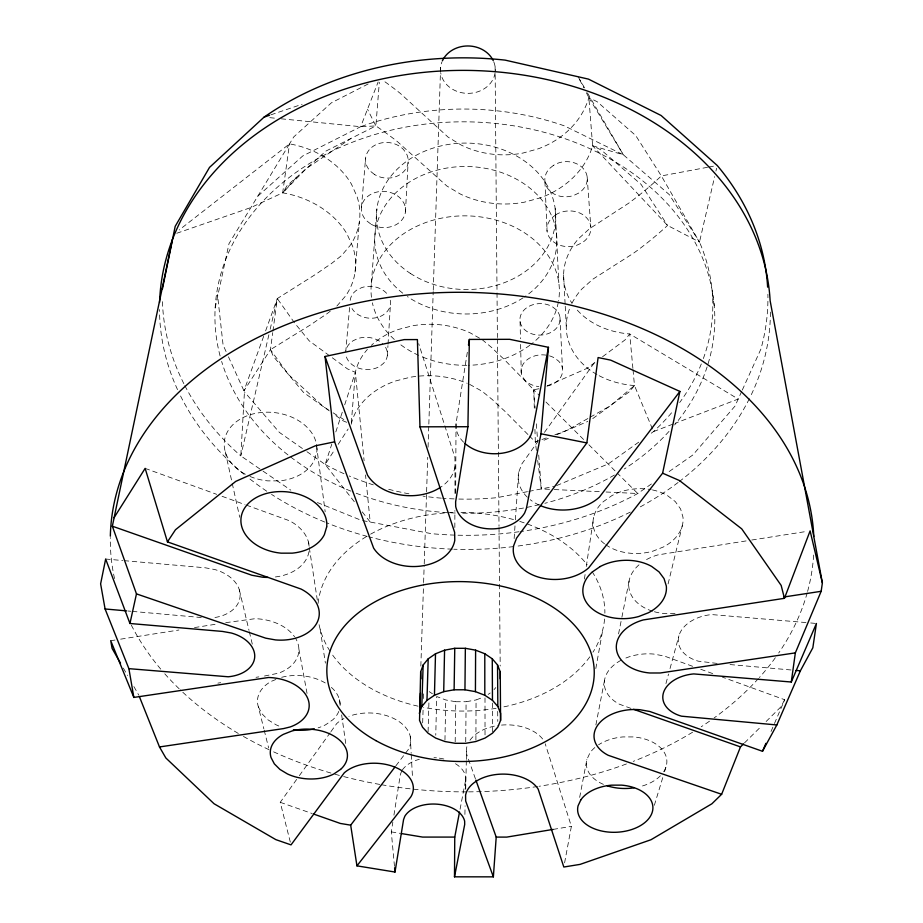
<?xml version="1.0" encoding="UTF-8"?>
<svg xmlns="http://www.w3.org/2000/svg" width="923" height="923" viewBox="0 0 923 923"><rect width="100%" height="100%" fill="white"/><g stroke="black" fill="none" stroke-linecap="round" stroke-linejoin="round"><path stroke-width="0.69" stroke-dasharray="4.62 3.46" d="M454.831 527.529L454.901 510.488M454.981 493.459L454.947 457.589L418.707 343.691M475.899 740.084L476.06 699.946L483.721 696.992M455.662 493.355L456.02 423.622L467.361 352.055M465.723 741.861L466.092 701.722L476.06 699.946M455.177 741.873L455.766 701.734L445.74 699.957L436.694 696.53L435.76 735.216M444.955 740.096L445.74 699.957M464.904 814.444L465.088 805.837M465.457 788.611L465.596 776.324A33.193 21.217 1.2 0 0 453.724 762.698M465.7 789.453L466.323 760.84M466.357 759.41L466.611 747.965A40.393 26.179 -0.3 0 1 467.338 745.253M428.087 731.766L428.941 701.676M422.676 722.882L423.069 709.983M423.426 698.526L423.611 692.792M420.842 666.094L423.553 583.994M423.599 582.551L424.176 565.268M424.222 563.826L426.553 493.251M426.599 491.809L427.741 457.243M428.076 447.159L428.791 425.549M428.837 424.107L433.21 291.587M433.256 290.157L440.629 66.894M405.451 211.909L408.104 162.644M228.454 356.809L244.445 391.894L240.799 455.893L261.878 470.349M387.348 355.609L387.948 345.652M388.029 344.233L390.429 304.405M514.146 538.571L515.011 525.649M515.403 519.903L518.611 472.53L521.807 463.969L537.74 441.748M371.415 283.303L376.884 209.106M351.328 422.838L355.355 372.304A76.978 58.818 1.8 0 1 367.4 349.402M586.324 92.681L588.851 97.573L592.624 145.799A89.785 75.836 -1.3 0 1 540.117 197.903L524.322 202.183A89.785 75.836 -1.3 0 1 460.358 194.038L446.836 185.996L397.363 141.565A349.459 266.124 10.7 0 0 375.88 125.92L379.318 82.309M361.458 207.329L365.6 158.156M349.586 307.463L345.767 351.501A20.894 16.118 4.1 0 1 353.14 340.714L357.755 338.568A20.894 16.118 4.1 0 1 382.664 343.644M355.078 272.054L359.335 221.924M263.666 336.284L243.96 390.844L270.451 349.667L272.723 332.638M272.92 331.219L277.292 298.567L316.981 273.508A313.312 232.723 -1.4 0 1 330.976 263.932L341.66 255.509L350.14 245.483A82.862 67.102 8.9 0 0 357.005 196.449L351.444 184.127A82.862 67.102 8.9 0 0 289.51 143.884L179.235 229.942M368.173 83.97L331.415 102.811L293.768 136.892L289.51 143.884L282.669 192.826L250.929 207.537L173.559 234.373M584.409 579.09L585.447 572.075M586.29 566.468L593.616 517.376M394.467 866.305L391.294 831.888L392.84 822.116M393.936 815.136L400.34 774.639L401.713 770.947M215.151 308.017L229.008 243.626L289.51 143.884M595.808 668.552L602.927 628.967M564.599 862.82L571.383 826.373L545.228 743.788M579.667 797.391L586.866 759.548L589.901 752.972A40.289 25.867 -2.6 0 1 595.462 747.042M460.069 809.24L465.642 780.004M595.889 724.936L604.865 678.567M618.56 633.905L621.617 618.595M621.894 617.21L629.394 579.621M268.881 334.795L240.799 455.893A302.825 238.722 0.7 0 1 184.485 384.949M270.174 329.223L277.292 298.567L294.806 323.246L309.193 340.829L347.579 368.958L355.355 372.304L364.112 460.727M703.349 358.586A247.791 195.041 0.7 0 0 699.484 242.068L714.644 176.628M715.936 171.055L716.583 168.274M668.09 583.913L682.293 525.695M665.945 683.585L668.54 674.021M670.029 668.564L678.936 635.797M654.349 805.271L662.933 777.051M664.56 771.674L666.198 766.298M354.294 501.708L325.15 464.431L331.807 444.113M335.81 431.918L342.468 411.589M344.694 404.816L355.355 372.304M265.616 330.896L277.292 298.567M257.84 196.161L302.698 155.987L360.674 126.705L378.13 81.974M771.04 731.454L773.889 724.855M774.455 723.528L784.7 699.738L722.421 677.136M741.711 391.352L735.031 406.051L692.85 454.981L667.387 472.784M742.288 390.071L760.921 349.032A302.825 238.722 0.7 0 0 767.901 294.241M784.7 699.738L780.789 706.972L765.675 721.948M306.967 451.716L325.15 464.431L334.345 450.251M338.187 444.332L348.156 428.964M544.443 432.391L595.589 361.055M290.318 842.122L280.234 802.306L298.521 776.82M299.352 775.666L330.111 732.804M330.942 731.639L336.757 723.528A40.612 26.421 2.5 0 1 343.944 718.555M395.898 765.802L408.07 749.811A40.612 26.421 2.5 0 0 396.071 719.721A40.612 26.421 2.5 0 0 348.917 716.34M633.028 369.788L634.482 385.56L629.544 391.629L591.551 419.469M336.86 306.09L345.617 295.925A85.701 68.06 8.4 0 0 352.621 246.21L346.852 233.704A85.701 68.06 8.4 0 0 282.669 192.826L287.053 185.708L325.957 151.072L375.88 125.92L367.504 109.214M494.047 689.596L495.789 687.6M296.675 177.135L282.669 192.826L306.378 168.505L350.798 138.554M744.515 742.9L761.648 725.94M652.423 428.953L634.482 385.56L609.861 406.062L589.093 417.831M330.249 311.201L325.842 314.616A323.096 234.65 -1.3 0 0 311.397 324.319L270.451 349.667L273.485 356.613L303.505 392.425L329.269 410.873M594.839 362.543L587.086 368.346L544.812 386.91M602.581 356.728L624.952 339.964L629.717 333.953L738.215 399.048L675.025 423.322M638.728 442.152L608.338 463.877L555.104 486.213M651.246 433.21L653.519 431.583A247.791 195.041 0.7 0 0 673.513 410.47M651.419 483.952L637.758 493.505A302.825 238.722 0.7 0 1 520.457 531.544M488.14 694.408L490.228 693M587.882 418.523L567.114 430.303L553.869 435.16M544.039 440.202L550.443 437.456M556.857 434.698L587.813 421.419M275.919 679.466L271.397 681.301A41.385 27.298 4.1 0 0 258.348 706.833L263.84 728.778M653.519 431.583L673.686 423.83M529.341 435.933L535.328 441.955L540.624 440.017M541.951 439.533L548.574 437.098M270.889 114.821L302.086 104.276M482.129 339.618L492.259 348.029A356.324 289.003 -12.9 0 0 503.762 358.966L533.736 389.794L542.182 388.064M536.413 450.493L535.328 441.955L537.821 441.459M527.448 491.659L496.966 497.67A247.791 195.041 0.7 0 1 455.57 498.951M528.833 491.394L553.731 486.49M707.514 167.294L661.353 175.924A379.168 339.514 7.8 0 1 628.517 203.314L589.462 228.766L578.733 238.48A77.417 61.414 -6.2 0 0 571.868 303.056M708.899 167.04L714.448 166.002M553.119 829.408L571.383 826.373M110.725 640.712L114.994 640.043M120.671 639.154L178.889 630.017M194.511 627.571L217.228 624.006M225.743 622.667L255.129 618.687A42.527 28.705 5.3 0 1 294.564 636.755M746.084 540.924L657.868 554.908A43.923 30.574 -4.5 0 0 644.127 560.999M751.772 540.024L807.279 531.325M217.886 683.124L220.712 682.697M256.029 677.309L258.855 676.882M264.497 676.017L278.608 673.167A42.527 28.705 5.3 0 0 295.348 637.943M281.146 118.802L360.674 126.705L375.88 125.92M675.025 613.564L664.514 613.576A43.923 30.574 -4.5 0 1 653.772 611.568M455.766 701.734L466.092 701.722M537.682 460.462L541.305 488.936L552.819 489.478M554.261 489.548L600.331 491.728M606.088 492.005L637.758 493.505L617.383 473.187M105.66 559.038L122.747 560.538M124.167 560.665L205.298 567.795L214.736 569.526A36.424 25.071 6.9 0 1 240.095 596.177A36.424 25.071 6.9 0 1 211.805 617.902M128.055 611.014L130.928 611.268M132.37 611.395L201.295 617.533M717.125 663.418L698.226 661.168A35.755 24.194 -5.1 0 1 678.993 635.601A35.755 24.194 -5.1 0 1 711.714 614.58L809.275 622.84M730.047 664.56L791.761 670.04M810.706 622.967L816.417 623.486M269.781 117.671L275.458 118.236M391.294 831.888L399.832 833.307M362.624 520.607L431.537 533.679A302.825 238.722 0.7 0 0 455.904 535.144M592.624 145.799L623.302 154.752L669.337 194.672L699.484 242.068L667.537 225.443L592.624 145.799L601.208 149.999L641.093 184.404L667.537 225.443A393.579 346.933 7.1 0 1 633.501 253.237L593.062 279.046L581.952 288.899A80.013 62.199 -5.8 0 0 570.922 305.467M630.917 708.379L619.368 704.191A41.916 27.944 -3.4 0 1 621.998 659.772M280.234 802.306L312.274 813.578M692.631 666.314L664.202 655.999L653.669 654.061A41.916 27.944 -3.4 0 0 623.14 659.218M700.753 669.267L712.948 673.686M145.142 468.376L216.674 494.336M222.074 496.297L245.01 504.627M246.36 505.112L289.557 520.791A44.546 31.486 5.8 0 1 309.182 546.151M317.42 502.562L361.366 520.364M346.633 422.307L343.194 420.853L333.907 414.208M587.432 92.854L623.302 154.752L564.426 125.886A247.791 195.041 0.7 0 0 360.674 126.705M384.972 81.824A338.13 262.813 11.2 0 1 400.363 93.454L448.105 137.135L461.165 145.049A86.658 74.498 -1.5 0 0 522.949 153.056L538.201 148.822A86.658 74.498 -1.5 0 0 588.851 97.573L597.146 101.703L635.716 135.531L661.353 175.924L699.484 242.068M469.634 384.36L482.071 391.248L492.524 399.751A368.865 293.687 -12.1 0 0 504.396 410.804L528.348 434.918M479.625 338.21L470.084 332.811A76.978 58.818 1.8 0 0 412.385 325.819L398.355 329.476A76.978 58.818 1.8 0 0 371.311 345.398M328.288 409.766L323.465 406.72L288.599 374.646L270.451 349.667M333.122 412.812L346.39 421.188M429.218 691.65L432.426 693.738M263.055 471.145L290.803 490.171M302.409 448.52L279.369 432.391L244.445 391.894M534.302 408.128L533.736 389.794L539.863 395.909M545.989 402.013L584.767 440.675M588.851 444.748L616.356 472.172M362.243 511.873L370.192 522.049L365.531 474.987M588.851 97.573L623.302 154.752M584.571 87.893L578.11 76.759L583.798 87.777M123.336 668.102L127.559 675.486M133.881 686.562L138.796 695.169M258.348 706.833L261.89 713.687L267.912 719.79L275.989 724.751A41.385 27.298 4.1 0 0 280.627 726.701M226.066 351.571L223.089 345.029L217.482 294.506M475.403 778.758L466.692 754.333L466.611 747.965M264.186 730.151L268.651 747.988M239.322 589.797L249.002 630.351M249.337 631.747L252.348 644.346M225.27 451.762L239.703 517.261M298.89 649.123L307.128 693.911M320.166 629.244L325.392 663.106M308.467 542.009L309.113 546.243M309.32 547.651L317.477 601.161M712.325 293.018L714.333 306.551M339.456 699.634L340.449 706.591M341.648 714.921L346.229 746.892M316.52 445.394L325.161 511.746M632.89 368.358L629.717 333.953A77.417 61.414 -6.2 0 1 575.814 308.409M533.736 389.794L535.144 408.231M536.344 423.83L537.636 440.848M538.72 455.027L541.305 488.936M587.166 176.962L590.766 226.493M410.25 736.277L411.173 753.295M411.254 754.714L412.581 778.827M563.595 275.169L565.153 304.855M565.234 306.263L566.261 326.05M555.161 208.471L558.807 282.738M559.984 317.339L562.476 368.739M544.951 181.716L547.074 231.292M534.936 429.264L535.328 441.955M520.076 321.562L520.468 338.718M520.607 344.429L521.264 373.007M456.02 423.622L456.1 428.699A39.02 29.317 -0.3 0 0 463.992 442.579M495.109 66.652L497.012 291.426M497.024 292.868L497.405 337.53M497.416 338.972L499.008 526.283M499.02 527.714L500.197 666.037M497.693 711.379L497.774 721.417M492.363 703.072L492.49 731.743M485.002 697.926L485.025 735.204M813.625 555.011A351.836 249.775 0.7 0 1 807.556 591.574M807.187 592.935A351.836 249.775 0.7 0 1 778.689 652.999M775.355 657.718A351.836 249.775 0.7 0 1 759.387 677.505M758.418 678.567A351.836 249.775 0.7 0 1 714.148 717.898M709.51 721.186A351.836 249.775 0.7 0 1 701.192 726.793M692.608 732.204A351.836 249.775 0.7 0 1 633.178 761.394M626.452 763.944A351.836 249.775 0.7 0 1 539.009 786.292M537.59 786.511A351.836 249.775 0.7 0 1 467.973 791.865M466.553 791.876A351.836 249.775 0.7 0 1 381.164 784.677M379.745 784.423A351.836 249.775 0.7 0 1 343.575 776.543M339.364 775.424A351.836 249.775 0.7 0 1 332.349 773.462M330.953 773.059A351.836 249.775 0.7 0 1 270.289 750.307M269.031 749.718A351.836 249.775 0.7 0 1 243.303 736.346M238.307 733.45A351.836 249.775 0.7 0 1 180.193 689.793M179.154 688.789A351.836 249.775 0.7 0 1 164.398 673.375M160.74 669.129A351.836 249.775 0.7 0 1 131.32 625.125M114.533 578.583A351.836 249.775 0.7 0 1 110.322 537.555M770.428 312.078A305.478 239.519 0.7 0 1 749.995 397.386M749.361 398.678A305.478 239.519 0.7 0 1 679.259 481.61M678.117 482.475A305.478 239.519 0.7 0 1 639.004 507.569M630.282 512.103A305.478 239.519 0.7 0 1 515.022 546.428M513.58 546.601A305.478 239.519 0.7 0 1 453.77 549.22M452.339 549.162A305.478 239.519 0.7 0 1 368.589 536.748M367.216 536.378A305.478 239.519 0.7 0 1 326.142 522.614M324.804 522.072A305.478 239.519 0.7 0 1 271.535 494.382M266.747 491.221A305.478 239.519 0.7 0 1 248.437 477.837M244.087 474.33A305.478 239.519 0.7 0 1 180.008 394.848M177.528 389.633A305.478 239.519 0.7 0 1 159.494 309.563M701.307 363.939A247.791 195.041 0.7 0 1 679.686 402.52M454.139 498.905A247.791 195.041 0.7 0 1 442.752 498.247M441.332 498.143A247.791 195.041 0.7 0 1 423.034 496.124M408.958 493.817A247.791 195.041 0.7 0 1 386.841 488.809M373.33 484.863A247.791 195.041 0.7 0 1 349.194 475.98M343.979 473.718A247.791 195.041 0.7 0 1 325.15 464.431M390.256 300.24A20.225 15.933 4.3 0 1 386.772 312.02L383.183 314.951A20.225 15.933 4.3 0 1 352.032 308.536M350.198 300.356A20.225 15.933 4.3 0 1 357.339 289.695L361.816 287.572A20.225 15.933 4.3 0 1 388.133 295.256M385.56 347.313A20.894 16.118 4.1 0 1 383.564 363.304L379.872 366.269A20.894 16.118 4.1 0 1 346.033 355.713M519.038 531.74A302.825 238.722 0.7 0 1 457.358 535.19M183.839 383.668A302.825 238.722 0.7 0 1 162.356 298.89M634.482 385.56A80.013 62.199 -5.8 0 1 598.104 375.153M596.927 374.496A80.013 62.199 -5.8 0 1 570.368 306.724M402.74 293.179A91.089 73.736 0.7 0 1 402.428 187.023A91.089 73.736 0.7 0 1 533.494 191.176A91.089 73.736 0.7 0 1 524.287 297.033M523.087 297.829A91.089 73.736 0.7 0 1 407.389 296.571M558.311 302.236A94.181 74.728 0.7 0 1 531.013 344.337M529.917 345.167A94.181 74.728 0.7 0 1 468.169 365.289M466.75 365.312A94.181 74.728 0.7 0 1 420.057 355.966M418.742 355.378A94.181 74.728 0.7 0 1 398.448 342.998M394.329 339.479A94.181 74.728 0.7 0 1 372.373 302.79M371.45 297.287A94.181 74.728 0.7 0 1 466.934 215.867A94.181 74.728 0.7 0 1 558.553 300.875M351.225 424.234A79.447 59.395 1.7 0 1 395.552 380.98L410.043 377.276A79.447 59.395 1.7 0 1 467.2 383.31M220.101 355.978A249.96 195.688 0.7 0 1 469.645 121.882A249.96 195.688 0.7 0 1 707.526 365.577M707.099 366.927A249.96 195.688 0.7 0 1 674.609 424.949M669.025 431.376A249.96 195.688 0.7 0 1 624.34 468.953M614.418 475.022A249.96 195.688 0.7 0 1 544.87 503.289M539.355 504.662A249.96 195.688 0.7 0 1 461.119 513.165M455.339 513.015A249.96 195.688 0.7 0 1 352.09 491.624M350.763 491.082A249.96 195.688 0.7 0 1 221.635 361.412M546.889 386.16A20.756 15.933 -1.9 0 0 558.565 361.089L554.792 358.136A20.756 15.933 -1.9 0 0 529.456 358.17A20.756 15.933 -1.9 0 0 522.614 376.999L525.279 380.576A20.756 15.933 -1.9 0 0 538.859 386.575M495.109 72.836A27.448 23.698 0.7 0 1 468.134 93.361A27.448 23.698 0.7 0 1 440.756 73.079M440.583 71.856A27.448 23.698 0.7 0 1 441.886 62.037M493.759 61.818A27.448 23.698 0.7 0 1 495.328 70.367M249.983 476.453A46.519 34.313 6.4 0 0 267.866 480.883L279.773 480.86A46.519 34.313 6.4 0 0 314.374 460.208L316.831 451.578A46.519 34.313 6.4 0 0 316.924 447.724M245.356 474.272A46.519 34.313 6.4 0 1 246.903 415.881A46.519 34.313 6.4 0 1 316.831 446.432M338.776 711.425A41.385 27.298 4.1 0 1 332.834 719.767L325.681 724.74A41.385 27.298 4.1 0 1 318.112 727.832M281.677 677.297A41.385 27.298 4.1 0 1 327.007 684.047M331.38 687.381A41.385 27.298 4.1 0 1 339.987 706.787M604.588 618.998A143.607 99.315 0.7 0 1 592.947 652.215M589.809 656.841A143.607 99.315 0.7 0 1 501.708 707.295M496.124 708.31A143.607 99.315 0.7 0 1 423.588 707.341M418.038 706.176A143.607 99.315 0.7 0 1 331.634 653.634M330.03 651.2A143.607 99.315 0.7 0 1 318.862 623.59M318.077 603.388A143.607 99.315 0.7 0 1 366.869 536.309M370.608 534.152A143.607 99.315 0.7 0 1 455.362 512.473M461.015 512.427A143.607 99.315 0.7 0 1 515.715 520.191M519.787 521.414A143.607 99.315 0.7 0 1 587.201 564.807M592.116 571.649A143.607 99.315 0.7 0 1 604.877 613.195M605.684 544.685A45.089 32.328 -4 0 0 653.161 551.066L663.51 546.924A45.089 32.328 -4 0 0 682.985 517.226L680.609 509L675.278 501.581L667.352 495.501A45.089 32.328 -4 0 0 652.446 489.917M604.542 543.843A45.089 32.328 -4 0 1 603.273 501.708L611.949 495.593A45.089 32.328 -4 0 1 651.177 489.663M402.37 769.932A33.193 21.217 1.2 0 1 419.307 759.306M433.96 757.691A33.193 21.217 1.2 0 1 436.452 757.841M439.336 758.164A33.193 21.217 1.2 0 1 444.944 759.294M663.66 771.755A40.289 25.867 -2.6 0 0 633.582 736.923L622.944 736.923A40.289 25.867 -2.6 0 0 598.531 744.815M660.383 775.793A40.289 25.867 -2.6 0 1 640.285 786.581M603.4 784.365A40.289 25.867 -2.6 0 1 586.866 759.548M652.503 611.188A43.923 30.574 -4.5 0 1 639.028 564.795M455.097 466.484A46.081 34.047 2.3 0 1 440.317 487.425M539.251 505.123A45.862 33.655 -2.2 0 1 530.206 499.689M527.356 497.22A45.862 33.655 -2.2 0 1 518.611 472.53M308.963 551.619A44.546 31.486 5.8 0 1 273.727 577.14M469.957 740.269A40.393 26.179 -0.3 0 1 498.87 725.374M501.501 725.086A40.393 26.179 -0.3 0 1 544.258 741.296M553.431 165.367L549.427 168.655A21.252 17.572 -4 0 0 548.931 190.011A21.252 17.572 -4 0 0 573.679 195.457L578.525 193.172A21.252 17.572 -4 0 0 583.174 168.448A21.252 17.572 -4 0 0 553.431 165.367M555.865 214.701L551.712 218.036A21.99 17.837 -3.7 0 0 551.181 239.715A21.99 17.837 -3.7 0 0 576.783 245.253L581.79 242.934A21.99 17.837 -3.7 0 0 586.636 217.84A21.99 17.837 -3.7 0 0 555.865 214.701M370.711 223.954L366.5 220.655A22.117 18.079 4.4 0 1 369.396 195.18A22.117 18.079 4.4 0 1 400.582 198.491L403.628 202.599A22.117 18.079 4.4 0 1 397.513 223.828A22.117 18.079 4.4 0 1 370.711 223.954M374.53 174.516L370.458 171.274A21.367 17.802 4.7 0 1 373.296 146.192A21.367 17.802 4.7 0 1 403.42 149.434L406.351 153.483A21.367 17.802 4.7 0 1 400.42 174.389A21.367 17.802 4.7 0 1 374.53 174.516M556.188 309.782L552.531 306.851A20.098 15.749 -2.1 0 0 527.991 306.898A20.098 15.749 -2.1 0 0 521.391 325.519L523.964 329.05A20.098 15.749 -2.1 0 0 552.012 331.819A20.098 15.749 -2.1 0 0 556.188 309.782M410.216 273.312A89.623 73.217 0.7 0 0 554.723 227.589A89.623 73.217 0.7 0 0 433.383 148.003A89.623 73.217 0.7 0 0 410.216 273.312"/><path stroke-width="1.38" d="M500.231 678.832L500.243 671.806L497.543 664.964L492.271 658.803L484.794 653.738L475.61 650.161L465.354 648.304L454.762 648.304L444.574 650.184L435.506 653.784L428.191 658.849L423.138 665.022L420.657 671.863L419.538 720.425L422.538 727.174L428.053 733.197L435.679 738.088L444.932 741.527L455.166 743.303L465.711 743.303L475.887 741.515L485.025 738.065L492.501 733.174L497.809 727.151L500.578 720.39L500.601 713.341L497.832 706.487L492.455 700.315L484.806 695.238L475.426 691.65L464.95 689.781L454.116 689.793L443.709 691.662L434.445 695.273L426.98 700.349L421.811 706.522L419.284 713.375M475.426 691.65L475.61 650.161M475.887 780.108L496.205 837.092L493.367 876.85L454.497 876.827L454.751 837.08L459.527 812.021M464.95 689.781L465.354 648.304M454.116 689.793L454.762 648.304M467.926 426.726L469.357 339.433L509.669 339.318L548.458 347.313L540.97 433.787L526.41 508.388L524.679 512.9A36.112 26.248 -0.1 0 1 486.79 528.683A36.112 26.248 -0.1 0 1 455.697 506.439L455.616 501.893L467.926 426.726L419.965 426.83L417.404 339.572L404.193 339.606L325.034 356.474L334.622 441.852L373.607 548.077A42.7 30.551 2 0 0 419.042 566.284A42.7 30.551 2 0 0 454.774 540.301L454.635 532.317L419.965 426.83M443.709 691.662L444.574 650.184M434.445 695.273L435.506 653.784M426.98 700.349L428.191 658.849M419.965 707.526L420.438 693.208M421.811 706.522L423.138 665.022M586.843 442.913L598.104 357.547L610.668 360.132L679.893 391.433L662.61 473.187L588.689 567.853A42.504 30.228 -1.7 0 1 538.801 577.21A42.504 30.228 -1.7 0 1 513.649 545.747L516.603 538.074L586.843 442.913L540.97 433.787M791.276 682.016L816.417 623.486L812.828 647.819L800.379 670.802L776.831 724.959L681.497 716.179A33.286 21.967 -4.3 0 1 663.395 692.977A33.286 21.967 -4.3 0 1 693.715 673.917L791.276 682.016L795.349 652.884L821.158 591.308L822.381 582.967L770.128 300.656A305.478 239.519 0.7 0 0 461.973 70.379A305.478 239.519 0.7 0 0 159.587 302.467M468.469 345.04L469.357 339.433M395.032 766.944L350.682 825.162L356.947 865.855L394.998 872.039L403.57 819.555L404.862 816.174A31.059 19.418 1.2 0 1 437.352 804.198A31.059 19.418 1.2 0 1 464.638 821.112L464.696 824.481L454.497 876.827M548.458 347.313L532.479 430.845L530.598 435.887A39.02 29.317 -0.3 0 1 464.904 443.409M129.947 623.498L105.66 559.038L100.619 583.867L105.084 608.972L128.897 668.656L228.212 676.778A33.863 22.717 6 0 0 254.702 657.13A33.863 22.717 6 0 0 231.281 633.005L222.512 631.436L129.947 623.498L136.466 593.881L112.341 526.202L172.405 239.622M162.413 288.98L175.185 226.354L209.509 167.409L264.105 117.106L269.528 115.271M795.349 652.884L660.268 672.982L649.769 672.994A40.831 27.655 -3.8 0 1 616.449 649.238A40.831 27.655 -3.8 0 1 643.227 619.944L784.446 598.323L810.117 530.875L822.381 582.967M493.367 876.85L465.665 801.002L465.573 795.188A37.774 23.917 -0.1 0 1 498.224 774.305A37.774 23.917 -0.1 0 1 538.167 789.119L563.826 867.02L580.106 864.378L650.969 839.745L711.898 803.783L721.636 794.288L740.488 746.903L743.511 743.903M721.636 794.288L608.199 755.291A39.089 25.429 -2.8 0 1 597.631 725.293A39.089 25.429 -2.8 0 1 639.916 709.718L649.746 711.471L762.502 751.287L765.917 743.35M762.502 751.287L776.831 724.959M114.06 517.688L145.142 468.376L167.455 541.882L301.083 589.07A41.362 28.428 5 0 1 317.085 622.575A41.362 28.428 5 0 1 275.481 639.916L265.743 638.174L136.466 593.881M167.455 541.882L175.474 529.744L235.757 481.379L315.262 445.821L334.622 441.852M679.893 391.433L599.442 497.093A45.862 33.655 -2.2 0 1 540.52 505.677M356.947 865.855L410.839 796.861A37.958 24.125 2.3 0 0 393.152 766.459A37.958 24.125 2.3 0 0 344.244 772.851L291.022 844.88L275.827 839.63L214.044 803.737L165.852 757.979L159.494 746.949L139.327 696.496M553.119 829.408L506.75 837.103L496.205 837.092M784.1 596.973L821.158 591.308M120.532 663.175L112.098 648.419L110.725 640.712L133.847 697.43L268.57 677.494A39.62 26.075 4.7 0 1 307.578 698.053A39.62 26.075 4.7 0 1 290.157 726.966L283.569 728.582L159.494 746.949M454.751 837.08L422.596 837.08L401.251 833.538M105.084 608.972L126.624 610.888M796.064 670.421L800.379 670.802M350.682 825.162L340.322 823.443L313.612 814.051M633.616 709.326L740.488 746.903M112.341 526.202L251.829 575.237L262.317 577.163A44.546 31.486 5.8 0 0 268.051 577.417M662.61 473.187L679.49 480.548L741.723 528.856L781.17 585.424L784.446 598.323M325.034 356.474L367.539 475.183A46.081 34.047 2.3 0 0 440.317 487.425M128.897 668.656L133.847 697.43M394.606 867.735L394.998 872.039M420.657 671.863L420.9 678.89M500.243 671.806L500.578 720.39M497.543 664.964L497.832 706.487M492.271 658.803L492.455 700.315M484.794 653.738L484.806 695.238M110.345 536.171A351.836 249.775 0.7 0 1 459.342 292.291A351.836 249.775 0.7 0 1 813.786 536.482M264.105 117.106A302.825 238.722 0.7 0 1 505.135 60.122L588.493 79.124L661.099 115.49L717.229 165.482A302.825 238.722 0.7 0 1 767.624 287.134M442.371 60.883A27.448 23.698 0.7 0 1 467.661 45.965A27.448 23.698 0.7 0 1 493.24 60.653M633.997 787.85A40.289 25.867 -2.6 0 1 607.207 785.796M314.328 728.847A41.385 27.298 4.1 0 1 293.376 729.77M326.684 526.871L324.377 534.625A43.058 30.782 5.5 0 1 292.21 553.154L281.169 553.165A43.058 30.782 5.5 0 1 240.995 518.426A43.058 30.782 5.5 0 1 286.972 491.867A43.058 30.782 5.5 0 1 326.684 526.871M580.879 799.803L578.075 805.802A37.67 23.663 -2.2 0 0 609.215 832.131A37.67 23.663 -2.2 0 0 652.399 811.652A37.67 23.663 -2.2 0 0 621.64 785.138L611.695 785.15A37.67 23.663 -2.2 0 0 580.879 799.803M600.285 566.503L592.254 572.006A41.835 29.132 -3.3 0 0 590.524 607.346A41.835 29.132 -3.3 0 0 638.831 616.483L648.431 612.745A41.835 29.132 -3.3 0 0 666.314 586.001L664.041 578.594L659.057 571.914L651.661 566.434A41.835 29.132 -3.3 0 0 600.285 566.503M340.587 769.413L333.884 773.947A38.628 24.886 3.7 0 1 287.445 773.947L279.923 769.424L274.339 763.852L271.062 757.598A38.628 24.886 3.7 0 1 283.384 734.35L291.853 731.028A38.628 24.886 3.7 0 1 338.095 738.885A38.628 24.886 3.7 0 1 340.587 769.413M375.915 740.627A133.708 89.946 0.7 0 0 592.497 686.931A133.708 89.946 0.7 0 0 413.227 587.109A133.708 89.946 0.7 0 0 375.915 740.627"/></g></svg>
